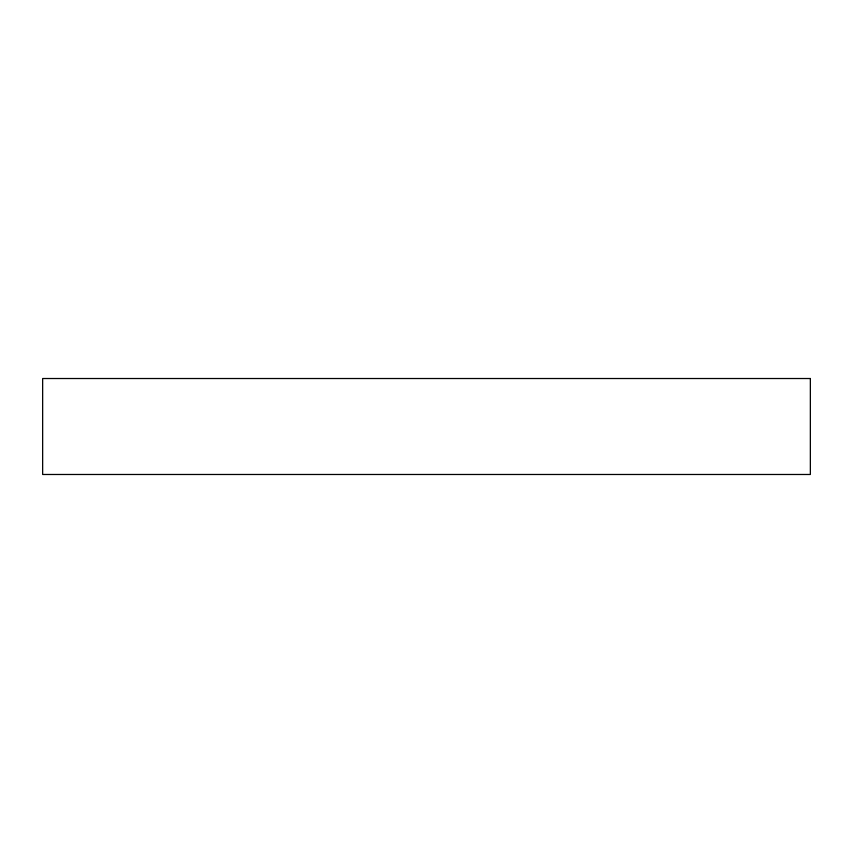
<?xml version="1.0" encoding="UTF-8"?>
<svg xmlns="http://www.w3.org/2000/svg" width="853" height="853" viewBox="0 0 853 853"><rect width="100%" height="100%" fill="white"/><g stroke="black" fill="none" stroke-linecap="round" stroke-linejoin="round"><path stroke-width="1.28" d="M810.35 378.519L42.65 378.519L42.65 474.481L810.35 474.481L810.35 378.519"/></g></svg>
